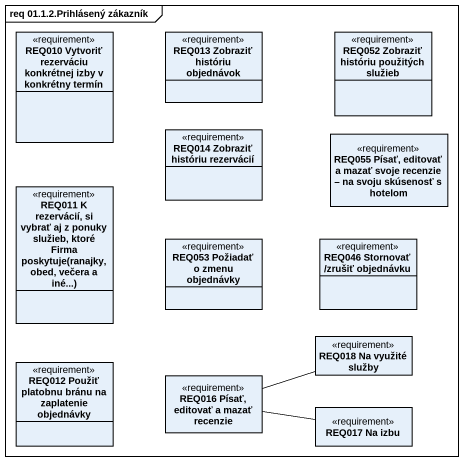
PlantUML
@startuml
mainframe req 01.1.2.Prihlásený zákazník
hide circle
hide empty members
class "REQ010 Vytvoriť rezerváciu konkrétnej izby v konkrétny termín" as REQ010_Vytvoriť_rezerváciu <<requirement>>
class "REQ013 Zobraziť históriu objednávok" as REQ013_Zobraziť_históriu <<requirement>>
class "REQ052 Zobraziť históriu použitých služieb" as REQ052_Zobraziť_históriu <<requirement>>
class "REQ014 Zobraziť históriu rezervácií" as REQ014_Zobraziť_históriu <<requirement>>
class "REQ055 Písať, editovať a mazať svoje recenzie – na svoju skúsenosť s hotelom" as REQ055_Písať_editovať_a <<requirement>>
class "REQ011 K rezervácií, si vybrať aj z ponuky služieb, ktoré Firma poskytuje(ranajky, obed, večera a iné...)" as REQ011_K_rezervácií_si <<requirement>>
class "REQ053 Požiadať o zmenu objednávky" as REQ053_Požiadať_o_zmenu <<requirement>>
class "REQ046 Stornovať /zrušiť objednávku" as REQ046_Stornovať_zrušiť <<requirement>>
class "REQ012 Použiť platobnu bránu na zaplatenie objednávky" as REQ012_Použiť_platobnu <<requirement>>
class "REQ018 Na využité služby" as REQ018_Na_využité_služby <<requirement>>
class "REQ016 Písať, editovať a mazať recenzie" as REQ016_Písať_editovať_a <<requirement>>
class "REQ017 Na izbu" as REQ017_Na_izbu <<requirement>>
REQ016_Písať_editovať_a -right- REQ018_Na_využité_služby
REQ016_Písať_editovať_a -right- REQ017_Na_izbu
@enduml
